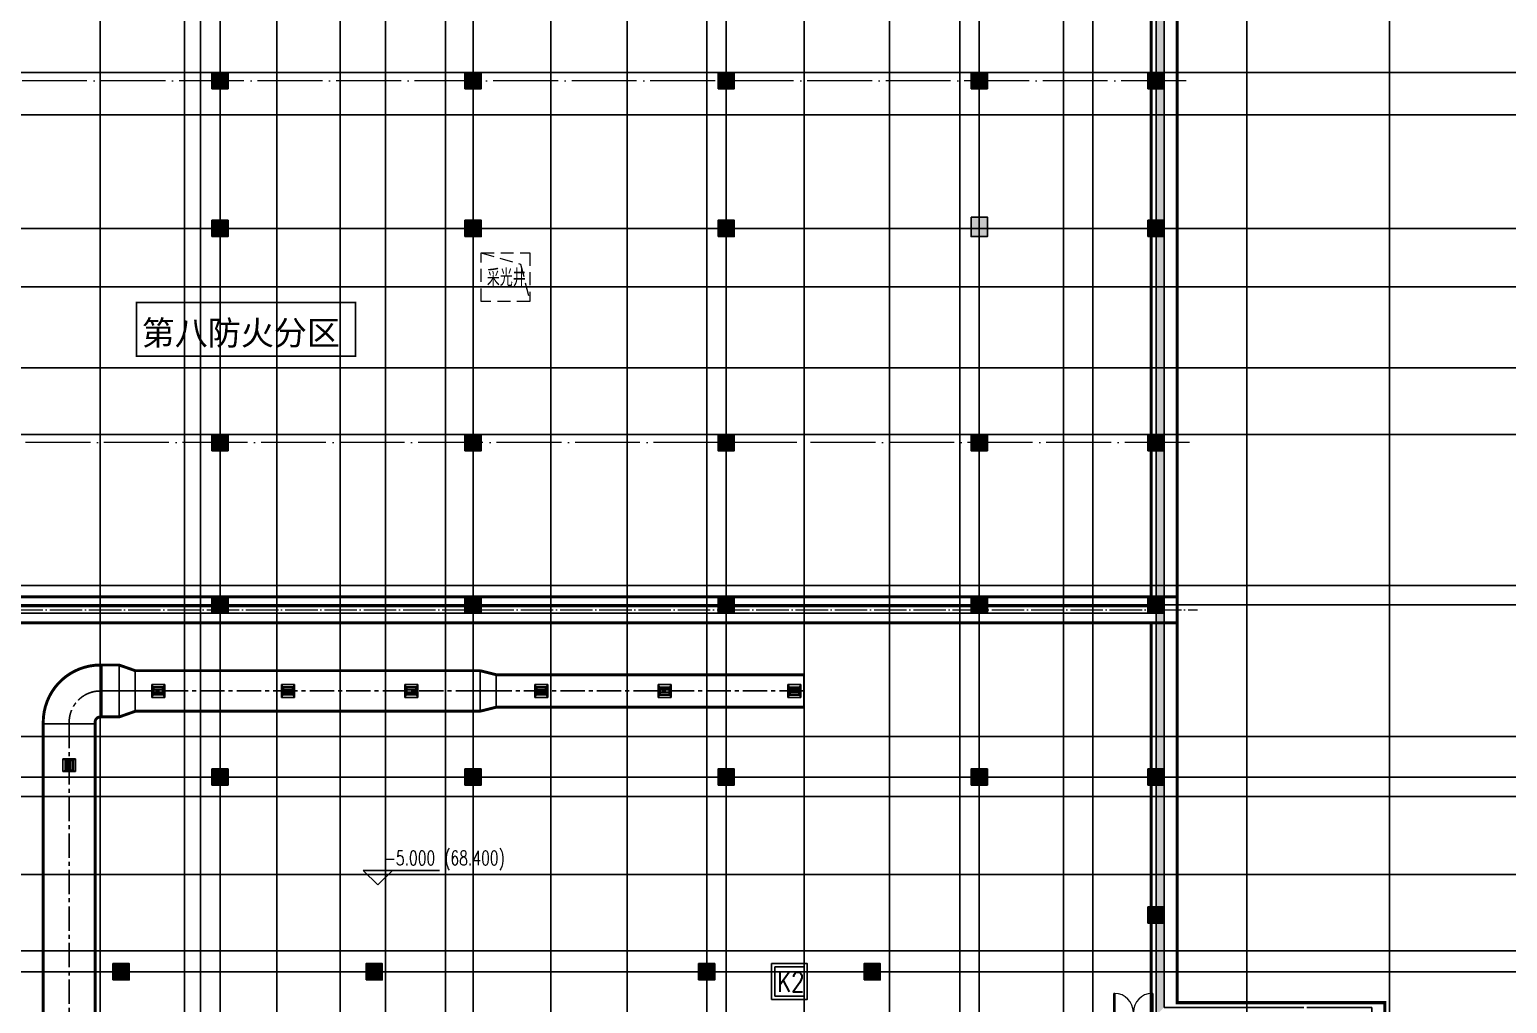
# Model space of a CAD drawing. Extents: x 369444 to 684549, y -549309 to 575337.
# Drawn here: x 561753 to 607305, y 341032 to 371032 of the extents above; entities that cross this region are included whole.
import ezdxf

# ---------------------------------------------------------------- set-up
doc = ezdxf.new("R2010")
doc.units = 0
doc.header["$LTSCALE"] = 1000
doc.header["$MEASUREMENT"] = 0
for name, pattern in [('__DASH', [0.35, 0.25, -0.1]), ('_DASH', [0.6, 0.4, -0.2]), ('CENTER2', [1.125, 0.75, -0.125, 0.125, -0.125]), ('DASH', [0.35, 0.25, -0.1]), ('DOTE', [2.42, 2, -0.2, 0.02, -0.2])]:
    doc.linetypes.add(name, pattern=pattern)
for name, color, linetype, lineweight in [('0-地库顶板开洞', 211, 'Continuous', 0), ("DOTE'", 212, 'DOTE', 9), ('DOTE2', 122, 'DOTE', 9)]:
    doc.layers.add(name, color=color, linetype=linetype, lineweight=lineweight)
for name, color, linetype in [('COLUMN', 9, 'Continuous'), ('DOTE', 1, 'Continuous'), ('DUCT-排烟中心线', 5, 'CENTER2'), ('DUCT-排烟法兰', 4, 'Continuous'), ('DUCT-排烟管', 2, 'Continuous'), ('DUCT-排烟管端线', 4, 'Continuous'), ('HS-A-轮廓线-地下室', 3, 'DASH'), ('PUB_HATCH', 8, 'Continuous'), ('WALL', 9, 'Continuous'), ('WINDOW', 4, 'Continuous'), ('二期轮廓线', 8, 'DASH'), ('景观场地标高', 4, 'Continuous'), ('车库集水坑', 60, 'Continuous'), ('防火分区线', 7, 'Continuous'), ('风管标注', 3, 'Continuous')]:
    doc.layers.add(name, color=color, linetype=linetype)
doc.styles.add('-黑体', font='simhei.ttf')
doc.styles.add('_HZTXT', font='txt.shx', dxfattribs={"width": 0.8, "bigfont": 'HZTXT.shx'})
doc.styles.add('_TCH_DIM', font='SIMPLEX', dxfattribs={"bigfont": 'GBCBIG'})
doc.styles.add('HNSJY', font='hnsjy-07.shx', dxfattribs={"width": 0.8, "bigfont": 'hnsjy-hz.shx'})

# ---------------------------------------------------------------- blocks, each defined once
blk = doc.blocks.new('$DorLib2D$00000002')
for p, q in [((-0.5, 0), (-0.5, 0.4875)), ((-0.475, 0.4875), (-0.5, 0.4875)), ((-0.475, 0), (-0.475, 0.4875)), ((0.475, 0), (0.475, 0.4875)), ((0.475, 0.4875), (0.5, 0.4875)), ((0.5, 0), (0.5, 0.4875)), ((-0.5, 0), (-0.475, 0)), ((0.5, 0), (0.475, 0))]:
    blk.add_line(p, q)
at = {"lineweight": 13}
for centre, start, end in [((-0.4875, 0), 0, 88.53072), ((0.4875, 0), 91.46928, 180)]:
    blk.add_arc(centre, 0.4875, start, end, dxfattribs=at)
blk = doc.blocks.new('column500')
h = blk.add_hatch(color=0)
h.dxf.hatch_style = 1
h.paths.add_polyline_path([(-216381, -381440), (-215881, -381440), (-215881, -380940), (-216381, -380940)])
at = {"color": 0}
blk.add_lwpolyline([(-216381, -381440), (-215881, -381440), (-215881, -380940), (-216381, -380940)], close=True, dxfattribs=at)
blk = doc.blocks.new('车库采光井开洞')
at = {"layer": '0-地库顶板开洞', "linetype": '_DASH'}
blk.add_lwpolyline([(38496570620.999992, 3907825764), (38496570620.999992, 3907827264.000001), (38496572120.999992, 3907827263.999998), (38496572120.999992, 3907825763.999999)], close=True, dxfattribs=at)
blk.add_lwpolyline([(38496570620.999992, 3907827264.000001), (38496571833.459846, 3907826915.785513), (38496572120.999992, 3907825763.999999)], dxfattribs=at)
at = {"layer": '0-地库顶板开洞', "linetype": '_DASH', "style": 'HNSJY', "width": 0.8}
blk.add_text('采光井', height=525, dxfattribs=at).set_placement((38496570794.87101, 3907826233.4361))
blk = doc.blocks.new('车库采光井aaa')
at = {"layer": '0-地库顶板开洞', "lineweight": -2}
blk.add_blockref('车库采光井开洞', (-5646107, -2368634), dxfattribs=at)
blk = doc.blocks.new('165gsff')
at = {"layer": 'COLUMN', "lineweight": -2, "ltscale": 6}
blk.add_hatch(color=256, dxfattribs=at).paths.add_polyline_path([(38490804507.5, 3905235777.5), (38490805007.5, 3905235777.5), (38490805007.5, 3905235177.5), (38490804507.5, 3905235177.5)])
at = {"color": 0}
blk.add_lwpolyline([(38490804507.5, 3905235777.5), (38490805007.5, 3905235777.5), (38490805007.5, 3905235177.5), (38490804507.5, 3905235177.5)], close=True, dxfattribs=at)
blk = doc.blocks.new('N-风管')
at = {"color": 0, "linetype": 'Continuous'}
for p, q in [((38489401479.343063, 3905445330.368448, 2600), (38489401879.343063, 3905445330.368448, 2600)), ((38489405479.343063, 3905445330.368448, 2600), (38489405879.343063, 3905445330.368448, 2600)), ((38489409279.343063, 3905445330.368448, 2600), (38489409679.343063, 3905445330.368448, 2600)), ((38489413279.343063, 3905445330.368448, 2600), (38489413679.343063, 3905445330.368448, 2600)), ((38489417480.224037, 3905444930.368448, 2600), (38489417080.224037, 3905444930.368448, 2600)), ((38489421480.224037, 3905444930.368448, 2600), (38489421080.224037, 3905444930.368448, 2600)), ((38489398730.66452, 3905442644.995797, 2600), (38489398730.66452, 3905443044.995797, 2600))]:
    blk.add_line(p, q, dxfattribs=at)
at = {"color": 0}
for p, q in [((38489401479.343063, 3905445330.368448, 2600), (38489401479.343063, 3905444930.368448, 2600)), ((38489401479.343063, 3905445330.368448, 2600), (38489401519.343063, 3905445241.479559, 2600)), ((38489401879.343063, 3905445330.368448, 2600), (38489401831.343063, 3905445241.479559, 2600)), ((38489401879.343063, 3905444930.368448, 2600), (38489401879.343063, 3905445330.368448, 2600)), ((38489405479.343063, 3905445330.368448, 2600), (38489405479.343063, 3905444930.368448, 2600)), ((38489405479.343063, 3905445330.368448, 2600), (38489405519.343063, 3905445241.479559, 2600)), ((38489405879.343063, 3905445330.368448, 2600), (38489405831.343063, 3905445241.479559, 2600)), ((38489405879.343063, 3905444930.368448, 2600), (38489405879.343063, 3905445330.368448, 2600)), ((38489409279.343063, 3905445330.368448, 2600), (38489409279.343063, 3905444930.368448, 2600)), ((38489409279.343063, 3905445330.368448, 2600), (38489409319.343063, 3905445241.479559, 2600)), ((38489409679.343063, 3905445330.368448, 2600), (38489409631.343063, 3905445241.479559, 2600)), ((38489409679.343063, 3905444930.368448, 2600), (38489409679.343063, 3905445330.368448, 2600)), ((38489413279.343063, 3905445330.368448, 2600), (38489413279.343063, 3905444930.368448, 2600)), ((38489413279.343063, 3905445330.368448, 2600), (38489413319.343063, 3905445241.479559, 2600)), ((38489413679.343063, 3905445330.368448, 2600), (38489413631.343063, 3905445241.479559, 2600)), ((38489413679.343063, 3905444930.368448, 2600), (38489413679.343063, 3905445330.368448, 2600)), ((38489417080.224037, 3905445330.368448, 2600), (38489417128.224037, 3905445241.479559, 2600)), ((38489417480.224037, 3905445330.368448, 2600), (38489417080.224037, 3905445330.368448, 2600)), ((38489417080.224037, 3905445330.368448, 2600), (38489417080.224037, 3905444930.368448, 2600)), ((38489417440.224037, 3905445241.479559, 2600), (38489417480.224037, 3905445330.368448, 2600)), ((38489417480.224037, 3905444930.368448, 2600), (38489417480.224037, 3905445330.368448, 2600)), ((38489421080.224037, 3905445330.368448, 2600), (38489421128.224037, 3905445241.479559, 2600)), ((38489421480.224037, 3905445330.368448, 2600), (38489421080.224037, 3905445330.368448, 2600)), ((38489421080.224037, 3905445330.368448, 2600), (38489421080.224037, 3905444930.368448, 2600)), ((38489421440.224037, 3905445241.479559, 2600), (38489421480.224037, 3905445330.368448, 2600)), ((38489421480.224037, 3905444930.368448, 2600), (38489421480.224037, 3905445330.368448, 2600)), ((38489401519.343063, 3905445019.257337, 2600), (38489401479.343063, 3905444930.368448, 2600)), ((38489401479.343063, 3905444930.368448, 2600), (38489401879.343063, 3905444930.368448, 2600)), ((38489401519.343063, 3905445167.405485, 2600), (38489401831.343063, 3905445167.405485, 2600)), ((38489401519.343063, 3905445093.331411, 2600), (38489401831.343063, 3905445093.331411, 2600)), ((38489401879.343063, 3905444930.368448, 2600), (38489401831.343063, 3905445019.257337, 2600)), ((38489405519.343063, 3905445019.257337, 2600), (38489405479.343063, 3905444930.368448, 2600)), ((38489405479.343063, 3905444930.368448, 2600), (38489405879.343063, 3905444930.368448, 2600)), ((38489405519.343063, 3905445167.405485, 2600), (38489405831.343063, 3905445167.405485, 2600)), ((38489405519.343063, 3905445093.331411, 2600), (38489405831.343063, 3905445093.331411, 2600)), ((38489405879.343063, 3905444930.368448, 2600), (38489405831.343063, 3905445019.257337, 2600)), ((38489409319.343063, 3905445019.257337, 2600), (38489409279.343063, 3905444930.368448, 2600)), ((38489409279.343063, 3905444930.368448, 2600), (38489409679.343063, 3905444930.368448, 2600)), ((38489409319.343063, 3905445167.405485, 2600), (38489409631.343063, 3905445167.405485, 2600)), ((38489409319.343063, 3905445093.331411, 2600), (38489409631.343063, 3905445093.331411, 2600)), ((38489409679.343063, 3905444930.368448, 2600), (38489409631.343063, 3905445019.257337, 2600)), ((38489413319.343063, 3905445019.257337, 2600), (38489413279.343063, 3905444930.368448, 2600)), ((38489413279.343063, 3905444930.368448, 2600), (38489413679.343063, 3905444930.368448, 2600)), ((38489413319.343063, 3905445167.405485, 2600), (38489413631.343063, 3905445167.405485, 2600)), ((38489413319.343063, 3905445093.331411, 2600), (38489413631.343063, 3905445093.331411, 2600)), ((38489413679.343063, 3905444930.368448, 2600), (38489413631.343063, 3905445019.257337, 2600)), ((38489417080.224037, 3905444930.368448, 2600), (38489417128.224037, 3905445019.257337, 2600)), ((38489417440.224037, 3905445167.405485, 2600), (38489417128.224037, 3905445167.405485, 2600)), ((38489417440.224037, 3905445093.331411, 2600), (38489417128.224037, 3905445093.331411, 2600)), ((38489417480.224037, 3905444930.368448, 2600), (38489417440.224037, 3905445019.257337, 2600)), ((38489421080.224037, 3905444930.368448, 2600), (38489421128.224037, 3905445019.257337, 2600)), ((38489421440.224037, 3905445167.405485, 2600), (38489421128.224037, 3905445167.405485, 2600)), ((38489421440.224037, 3905445093.331411, 2600), (38489421128.224037, 3905445093.331411, 2600)), ((38489421480.224037, 3905444930.368448, 2600), (38489421440.224037, 3905445019.257337, 2600)), ((38489399130.66452, 3905443044.995797, 2600), (38489398730.66452, 3905443044.995797, 2600)), ((38489398730.66452, 3905443044.995797, 2600), (38489398819.553413, 3905442996.995797, 2600)), ((38489398893.62748, 3905442684.995797, 2600), (38489398893.62748, 3905442996.995797, 2600)), ((38489398967.701561, 3905442684.995797, 2600), (38489398967.701561, 3905442996.995797, 2600)), ((38489399130.66452, 3905443044.995797, 2600), (38489399041.775627, 3905442996.995797, 2600)), ((38489399130.66452, 3905442644.995797, 2600), (38489399130.66452, 3905443044.995797, 2600)), ((38489398730.66452, 3905442644.995797, 2600), (38489398819.553413, 3905442684.995797, 2600)), ((38489398730.66452, 3905442644.995797, 2600), (38489399130.66452, 3905442644.995797, 2600)), ((38489399041.775627, 3905442684.995797, 2600), (38489399130.66452, 3905442644.995797, 2600))]:
    blk.add_line(p, q, dxfattribs=at)
at = {"color": 0, "lineweight": 40}
for p, q in [((38489401519.343063, 3905445241.479559, 2600), (38489401519.343063, 3905445019.257337, 2600)), ((38489401831.343063, 3905445241.479559, 2600), (38489401519.343063, 3905445241.479559, 2600)), ((38489401831.343063, 3905445019.257337, 2600), (38489401519.343063, 3905445019.257337, 2600)), ((38489401831.343063, 3905445019.257337, 2600), (38489401831.343063, 3905445241.479559, 2600)), ((38489405519.343063, 3905445241.479559, 2600), (38489405519.343063, 3905445019.257337, 2600)), ((38489405831.343063, 3905445241.479559, 2600), (38489405519.343063, 3905445241.479559, 2600)), ((38489405831.343063, 3905445019.257337, 2600), (38489405519.343063, 3905445019.257337, 2600)), ((38489405831.343063, 3905445019.257337, 2600), (38489405831.343063, 3905445241.479559, 2600)), ((38489409319.343063, 3905445241.479559, 2600), (38489409319.343063, 3905445019.257337, 2600)), ((38489409631.343063, 3905445241.479559, 2600), (38489409319.343063, 3905445241.479559, 2600)), ((38489409631.343063, 3905445019.257337, 2600), (38489409319.343063, 3905445019.257337, 2600)), ((38489409631.343063, 3905445019.257337, 2600), (38489409631.343063, 3905445241.479559, 2600)), ((38489413319.343063, 3905445241.479559, 2600), (38489413319.343063, 3905445019.257337, 2600)), ((38489413631.343063, 3905445241.479559, 2600), (38489413319.343063, 3905445241.479559, 2600)), ((38489413631.343063, 3905445019.257337, 2600), (38489413319.343063, 3905445019.257337, 2600)), ((38489413631.343063, 3905445019.257337, 2600), (38489413631.343063, 3905445241.479559, 2600)), ((38489417128.224037, 3905445241.479559, 2600), (38489417128.224037, 3905445019.257337, 2600)), ((38489417128.224037, 3905445241.479559, 2600), (38489417440.224037, 3905445241.479559, 2600)), ((38489417128.224037, 3905445019.257337, 2600), (38489417440.224037, 3905445019.257337, 2600)), ((38489417440.224037, 3905445019.257337, 2600), (38489417440.224037, 3905445241.479559, 2600)), ((38489421128.224037, 3905445241.479559, 2600), (38489421128.224037, 3905445019.257337, 2600)), ((38489421128.224037, 3905445241.479559, 2600), (38489421440.224037, 3905445241.479559, 2600)), ((38489421128.224037, 3905445019.257337, 2600), (38489421440.224037, 3905445019.257337, 2600)), ((38489421440.224037, 3905445019.257337, 2600), (38489421440.224037, 3905445241.479559, 2600)), ((38489399041.775627, 3905442996.995797, 2600), (38489398819.553413, 3905442996.995797, 2600)), ((38489398819.553413, 3905442996.995797, 2600), (38489398819.553413, 3905442684.995797, 2600)), ((38489399041.775627, 3905442996.995797, 2600), (38489399041.775627, 3905442684.995797, 2600)), ((38489398819.553413, 3905442684.995797, 2600), (38489399041.775627, 3905442684.995797, 2600))]:
    blk.add_line(p, q, dxfattribs=at)
at = {"layer": 'DUCT-排烟中心线', "color": 0}
for p, q in [((38489399890.664612, 3905445130.368843), (38489399940.664612, 3905445130.368838)), ((38489399940.864609, 3905445130.368838), (38489400468.261963, 3905445130.368448)), ((38489400468.261963, 3905445130.368448), (38489400968.261963, 3905445130.368435)), ((38489411593.519569, 3905445130.368448), (38489400968.461952, 3905445130.368435)), ((38489412093.719582, 3905445130.368448), (38489411593.719582, 3905445130.368448)), ((38489421570.518738, 3905445130.368448), (38489412093.919579, 3905445130.368448)), ((38489398930.66452, 3905444120.368843), (38489398930.66452, 3905444170.368843)), ((38489398930.66452, 3905444120.168843), (38489398930.66452, 3905425150.956695))]:
    blk.add_line(p, q, dxfattribs=at)
blk.add_arc((38489399890.66452, 3905444170.368846), 960, 89.9999945305, 180.0000001708, dxfattribs=at)
at = {"layer": 'DUCT-排烟法兰', "color": 0}
for p, q in [((38489399940.76461, 3905444290.368838), (38489399940.76461, 3905445970.368838)), ((38489400468.161949, 3905444290.368448), (38489400468.161949, 3905445970.368448)), ((38489400968.361954, 3905445785.368435), (38489400968.361954, 3905444475.368435)), ((38489411593.619583, 3905445785.368448), (38489411593.619583, 3905444475.368448)), ((38489412093.81958, 3905445660.368448), (38489412093.81958, 3905444600.368448)), ((38489398090.66452, 3905444120.268843), (38489399770.66452, 3905444120.268843))]:
    blk.add_line(p, q, dxfattribs=at)
at = {"layer": 'DUCT-排烟管', "color": 0, "extrusion": (0, 0, -1), "const_width": 90}
for points in [[(-38489398130.66452, 3905444170.368843, 0.4142135883), (-38489399890.664688, 3905445930.368846)], [(-38489399730.66452, 3905444170.368843, 0.4142135903), (-38489399890.664543, 3905444330.368843)]]:
    blk.add_lwpolyline(points, format="xyb", dxfattribs=at)
at = {"layer": 'DUCT-排烟管', "color": 0, "const_width": 90}
for points in [[(38489399890.664688, 3905445930.368843), (38489399940.664688, 3905445930.368838)], [(38489400468.26255, 3905445930.368448), (38489399940.865196, 3905445930.368838)], [(38489400468.261978, 3905445930.368448), (38489400968.261971, 3905445755.368435)], [(38489411593.519569, 3905445755.368448), (38489400968.461952, 3905445755.368435)], [(38489412093.719582, 3905445630.368448), (38489411593.719582, 3905445755.368448)], [(38489421570.518738, 3905445630.368448), (38489412093.919579, 3905445630.368448)], [(38489399940.664543, 3905444330.368838), (38489399890.664543, 3905444330.368843)], [(38489399940.864014, 3905444330.368838), (38489400468.26136, 3905444330.368448)], [(38489400468.261932, 3905444330.368448), (38489400968.26194, 3905444505.368435)], [(38489400968.461952, 3905444505.368435), (38489411593.519569, 3905444505.368448)], [(38489412093.719582, 3905444630.368448), (38489411593.719582, 3905444505.368448)], [(38489412093.919579, 3905444630.368448), (38489421570.518738, 3905444630.368448)], [(38489398130.66452, 3905444120.368843), (38489398130.66452, 3905444170.368843)], [(38489398130.66452, 3905444120.168843), (38489398130.66452, 3905425150.956695)], [(38489399730.66452, 3905444170.368843), (38489399730.66452, 3905444120.368843)], [(38489399730.66452, 3905425150.956695), (38489399730.66452, 3905444120.168843)]]:
    blk.add_lwpolyline(points, dxfattribs=at)
at = {"layer": 'DUCT-排烟管端线', "color": 0}
for p, q in [((38489399940.664688, 3905445930.368838), (38489399940.664543, 3905444330.368838)), ((38489399940.865196, 3905445930.368838), (38489399940.864014, 3905444330.368838)), ((38489400468.26136, 3905444330.368448), (38489400468.26255, 3905445930.368448)), ((38489400468.261978, 3905445930.368448), (38489400468.261932, 3905444330.368448)), ((38489400968.26194, 3905444505.368435), (38489400968.261971, 3905445755.368435)), ((38489400968.461952, 3905445755.368435), (38489400968.461952, 3905444505.368435)), ((38489411593.519569, 3905444505.368448), (38489411593.519569, 3905445755.368448)), ((38489411593.719582, 3905445755.368448), (38489411593.719582, 3905444505.368448)), ((38489412093.719582, 3905444630.368448), (38489412093.719582, 3905445630.368448)), ((38489412093.919579, 3905445630.368448), (38489412093.919579, 3905444630.368448)), ((38489421570.518738, 3905444630.368448), (38489421570.518738, 3905445630.368448)), ((38489398130.66452, 3905444120.368843), (38489399730.66452, 3905444120.368843)), ((38489399730.66452, 3905444120.168843), (38489398130.66452, 3905444120.168843))]:
    blk.add_line(p, q, dxfattribs=at)

msp = doc.modelspace()

# ---------------------------------------------------------------- hatches: boundary and pattern name
at = {"layer": 'PUB_HATCH', "linetype": 'ByBlock'}
for points in [[(596474.5, 380057), (596474.5, 353157), (596724.5, 353157), (596724.5, 380057)], [(596724.5, 353157), (596474.5, 353157), (596474.5, 340657), (596724.5, 340907)]]:
    msp.add_hatch(color=256, dxfattribs=at).paths.add_polyline_path(points)

# ---------------------------------------------------------------- linework, layer by layer
at = {"layer": 'DOTE', "color": 8}
for p, q in [((563924.5, 261807), (563924.5, 476704.8)), ((566524.5, 59364.2), (566524.5, 476704.8)), ((567024.5, 59364.2), (567024.5, 476704.8)), ((567624.5, 59364.2), (567624.5, 476704.8)), ((569374.5, 261807), (569374.5, 476704.8)), ((571324.5, 261807), (571324.5, 476704.8)), ((572724.5, 59364.2), (572724.5, 476704.8)), ((574574.5, 59364.2), (574574.5, 476704.8)), ((575424.5, 59364.2), (575424.5, 476704.8)), ((577824.5, 261807), (577824.5, 476704.8)), ((580174.5, 59364.2), (580174.5, 476704.8)), ((582624.5, 59364.2), (582624.5, 476704.8)), ((583224.5, 261807), (583224.5, 476704.8)), ((585624.5, 261807), (585624.5, 476704.8)), ((588254.5, 261807), (588254.5, 476704.8)), ((590424.5, 59364.2), (590424.5, 476704.8)), ((591024.5, 261807), (591024.5, 476704.8)), ((593624.5, 261807), (593624.5, 476704.8)), ((594524.5, 261807), (594524.5, 476704.8)), ((596474.5, 261807), (596474.5, 476704.8)), ((599274.5, 59364.2), (599274.5, 476704.8)), ((603674.5, 261807), (603674.5, 476704.8))]:
    msp.add_line(p, q, dxfattribs=at)
at = {"layer": 'DOTE', "color": 8, "lineweight": -2}
for p, q in [((377844.4, 369707), (624570.9, 369707)), ((377844.4, 368407), (624570.9, 368407)), ((377844.4, 364907), (624570.9, 364907)), ((377844.4, 363107), (624570.9, 363107)), ((377844.4, 360607), (624570.9, 360607)), ((377844.4, 358557), (624570.9, 358557)), ((377844.4, 353907), (624570.9, 353907)), ((377844.4, 353307), (624570.9, 353307)), ((377844.4, 349257), (624570.9, 349257)), ((377844.4, 348007), (624570.9, 348007)), ((377844.4, 347407), (624570.9, 347407)), ((377844.4, 345007), (624570.9, 345007)), ((377844.4, 342657), (624570.9, 342657)), ((377844.4, 342007), (624570.9, 342007))]:
    msp.add_line(p, q, dxfattribs=at)
at = {"layer": "DOTE'"}
for points in [[(597402.3, 369457), (558822.2, 369457)], [(597507.2, 358307), (558822.2, 358307)]]:
    msp.add_lwpolyline(points, dxfattribs=at)
at = {"layer": 'DOTE2', "linetype": 'DOTE', "ltscale": 0.5, "elevation": 96.8}
msp.add_lwpolyline([(558743.8, 353157), (597755.2, 353157)], dxfattribs=at)
at = {"layer": 'HS-A-轮廓线-地下室', "lineweight": -2, "ltscale": 8}
msp.add_lwpolyline([(600424.5, 249357.4), (600424.5, 259157), (600424.5, 259157), (614474.5, 259157), (614474.5, 275257), (605824.5, 275257), (605824.5, 283707), (598024.5, 283707), (598024.5, 284357), (589474.5, 284357), (589474.5, 285957), (588504.5, 285957), (588504.5, 322907), (610674.5, 322907), (610674.5, 321907), (614474.5, 321907), (614474.5, 331457), (605824.5, 331457), (605824.5, 339907), (603124.5, 339907), (603124.5, 340907), (596724.5, 340907), (596724.5, 380057)], dxfattribs=at)
at = {"layer": 'WALL', "linetype": 'ByBlock'}
for p, q in [((596474.5, 380057), (596474.5, 353157)), ((596724.5, 380057), (596724.5, 353157)), ((559574.5, 353257), (596474.5, 353257)), ((559774.5, 353057), (596474.5, 353057)), ((596474.5, 353157), (596474.5, 340657)), ((596724.5, 353157), (596724.5, 340907))]:
    msp.add_line(p, q, dxfattribs=at)
at = {"layer": '二期轮廓线', "ltscale": 6}
msp.add_lwpolyline([(600424.6, 249357.4), (600424.6, 259157), (600424.6, 259157), (614474.6, 259157), (614474.6, 275257), (605824.6, 275257), (605824.6, 283707), (598024.6, 283707), (598024.6, 284357), (589474.6, 284357), (589474.6, 285957), (588504.6, 285957), (588504.6, 322907), (610674.6, 322907), (610674.6, 321907), (614474.6, 321907), (614474.6, 331457), (605824.6, 331457), (605824.6, 339907), (603124.6, 339907), (603124.6, 340907), (596724.6, 340907), (596724.6, 380057)], dxfattribs=at)
at = {"layer": '景观场地标高'}
for p, q in [((572488.9, 344680.6, 0), (572038.9, 345130.6, 0)), ((572038.9, 345130.6, 0), (574386.4, 345130.6, 0)), ((572488.9, 344680.6, 0), (572938.9, 345130.6, 0))]:
    msp.add_line(p, q, dxfattribs=at)
at = {"layer": '车库集水坑', "lineweight": -2}
for points in [[(584624.5, 342257), (585724.5, 342257), (585724.5, 341157), (584624.5, 341157)], [(584724.5, 342157), (585624.5, 342157), (585624.5, 341257), (584724.5, 341257)]]:
    msp.add_lwpolyline(points, close=True, dxfattribs=at)
at = {"layer": '防火分区线', "linetype": '__DASH', "lineweight": -2, "ltscale": 8, "const_width": 100}
for points in [[(596324.5, 380457), (596324.5, 353557), (559274.5, 353557), (559274.5, 348257), (553424.5, 348257), (553424.5, 342907), (540874.5, 342907), (540874.5, 390707)], [(597124.5, 379657), (597124.5, 352757), (560074.5, 352757), (560074.5, 347457), (554224.5, 347457), (554224.5, 342107), (540074.5, 342107), (540074.5, 389907)]]:
    msp.add_lwpolyline(points, dxfattribs=at)
at = {"layer": '防火分区线', "color": 3, "const_width": 50}
msp.add_lwpolyline([(571803.2, 362625.7), (565045.7, 362625.7), (565045.7, 360972.2), (571803.2, 360972.2)], close=True, dxfattribs=at)
at = {"layer": '防火分区线', "color": 2, "linetype": 'DASH', "ltscale": 8, "const_width": 100}
for points in [[(603524.5, 340057), (603524.5, 341057), (597124.5, 341057), (597124.5, 353557), (559274.5, 353557)], [(596324.5, 340257), (596324.5, 352757), (560074.5, 352757)]]:
    msp.add_lwpolyline(points, dxfattribs=at)

# ---------------------------------------------------------------- block references
at = {"layer": '0-地库顶板开洞', "lineweight": -2}
msp.add_blockref('车库采光井aaa', (-38490348839.6, -3905094473.4), dxfattribs=at)
at = {"layer": 'COLUMN', "color": 8, "xscale": -1, "rotation": 270}
for p in [(948814.4, 585587.9), (956614.4, 585587.9), (964414.4, 585587.9), (972214.4, 585587.9), (977664.4, 585587.9), (948814.4, 581037.9), (956614.4, 581037.9), (964414.4, 581037.9), (977664.4, 581037.9), (948814.4, 569437.9), (956614.4, 569437.9), (964414.4, 569437.9), (972214.4, 569437.9), (977664.4, 569437.9), (948814.4, 564137.9), (956614.4, 564137.9), (964414.4, 564137.9), (972214.4, 564137.9), (977664.4, 564137.9), (977664.4, 559887.9), (945764.4, 558137.9), (953564.4, 558137.9), (963814.4, 558137.9), (968914.4, 558137.9)]:
    msp.add_blockref('column500', p, dxfattribs=at)
at = {"layer": 'COLUMN', "color": 8}
msp.add_blockref('165gsff', (-38490213733, -3904870520.5), dxfattribs=at)
at = {"layer": 'COLUMN', "color": 8, "rotation": 270}
for p in [(948814.4, 142176.1), (956614.4, 142176.1), (964414.4, 142176.1), (972214.4, 142176.1), (977664.4, 142176.1)]:
    msp.add_blockref('column500', p, dxfattribs=at)
at = {"layer": 'WINDOW', "xscale": 1200, "yscale": 1200, "zscale": -1200}
msp.add_blockref('$DorLib2D$00000002', (595774.5, 340757), dxfattribs=at)
at = {"layer": '风管标注', "color": 8}
msp.add_blockref('N-风管', (-38488835956.2, -3905094473.4), dxfattribs=at)

# ---------------------------------------------------------------- texts
at = {"layer": '景观场地标高', "color": 7, "style": '_TCH_DIM', "width": 0.705882}
for s, p in [('(68.400)', (574536.4, 345288.1, 0)), ('-5.000', (572691.4, 345288.1, 0))]:
    msp.add_text(s, height=446.25, dxfattribs=at).set_placement(p)
at = {"layer": '车库集水坑', "lineweight": -2, "style": '_HZTXT', "width": 0.8}
msp.add_text('K2', height=600, dxfattribs=at).set_placement((584795.1, 341394.1))
at = {"layer": '防火分区线', "style": '-黑体'}
msp.add_text('第八防火分区', height=746.84, dxfattribs=at).set_placement((565208.1, 361316.3))

doc.saveas('drawing.dxf')
